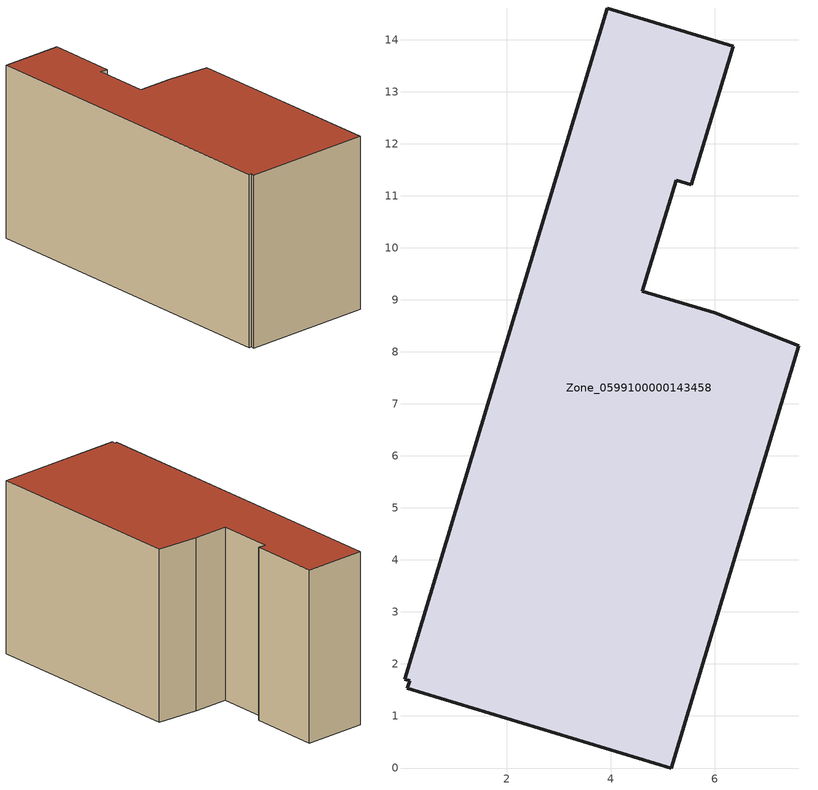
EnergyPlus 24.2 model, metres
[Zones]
Zone_0599100000143458
 floor ground (C_G): 0.09,1.53 0.13,1.68 0.04,1.7 3.93,14.61 6.36,13.87 5.55,11.21 5.26,11.3 4.61,9.17 6,8.75 7.61,8.12 5.16,0 z0
 wall outside (C_F): 6.36,13.87 3.93,14.61 0.04,1.7 0.13,1.68 0.09,1.53 5.16,0 7.61,8.12 6,8.75 4.61,9.17 5.26,11.3 5.55,11.21 6.36,13.87 z0:7.02
 roof outside (C_R): 0.13,1.68 0.09,1.53 5.16,0 7.61,8.12 6,8.75 4.61,9.17 5.26,11.3 5.55,11.21 6.36,13.87 3.93,14.61 0.04,1.7 z7.02
[BUILDING]
Pand.0599100000143458: North Axis=0; Terrain=City; Loads Convergence Tolerance Value=0.04; Temperature Convergence Tolerance Value=0.4; Solar Distribution=FullExterior; Maximum Number of Warmup Days=25; Minimum Number of Warmup Days=1
[Site:Location]
Rotterdam.The.Hague.AP_ZH_NLD Design_Conditions: Latitude=51.96; Longitude=4.45; Time Zone=1; Elevation=-4.5
[SITE:GROUNDTEMPERATURE:BUILDINGSURFACE]
18, 18, 18, 18, 18, 18, 18, 18, 18, 18, 18, 18
[MATERIAL] Thermal Absorptance=0.9; Solar Absorptance=0.7; Visible Absorptance=0.7
Name | Roughness | Thickness | Conductivity | Density | Specific Heat
G.TI.1975-1991 | MediumSmooth | 0.15 | 0.288461 | 540 | 1210
F.TI.1975-1991 | Rough | 0.3 | 0.230769 | 1920 | 840
R.TI.1975-1991 | MediumRough | 0.2 | 0.153846 | 1500 | 1000
[CONSTRUCTION]
C_G: G.TI.1975-1991
C_F: F.TI.1975-1991
C_R: R.TI.1975-1991
[ZONE]
Zone_0599100000143458: Type=1; Multiplier=1; Ceiling Height=Autocalculate; Volume=Autocalculate; Floor Area=autocalculate; Part of Total Floor Area=Yes
[ZONEINFILTRATION:DESIGNFLOWRATE]
Infil_Zone_0599100000143458: Zone or ZoneList or Space or SpaceList=Zone_0599100000143458; Schedule=AlwaysOn; Design Flow Rate Calculation Method=Flow/Area; Flow Rate per Floor Area=0.003; Constant Term Coefficient=1; Temperature Term Coefficient=0; Velocity Term Coefficient=0; Velocity Squared Term Coefficient=0
[HVACTEMPLATE:ZONE:IDEALLOADSAIRSYSTEM]
Zone_0599100000143458: Maximum Heating Supply Air Temperature=50; Minimum Cooling Supply Air Temperature=13; Maximum Heating Supply Air Humidity Ratio=0.0156; Minimum Cooling Supply Air Humidity Ratio=0.0077; Heating Limit=NoLimit; Cooling Limit=NoLimit; Dehumidification Control Type=ConstantSensibleHeatRatio; Cooling Sensible Heat Ratio=0.7; Dehumidification Setpoint=60; Humidification Control Type=None; Humidification Setpoint=30; Outdoor Air Method=None; Outdoor Air Flow Rate per Person=0.00944; Outdoor Air Flow Rate per Zone Floor Area=0; Outdoor Air Flow Rate per Zone=0; Demand Controlled Ventilation Type=None; Outdoor Air Economizer Type=NoEconomizer; Heat Recovery Type=None; Sensible Heat Recovery Effectiveness=0.7; Latent Heat Recovery Effectiveness=0.65
[ZONECONTROL:THERMOSTAT]
ThermostatControl_Zone_0599100000143458: Zone or ZoneList=Zone_0599100000143458; Control Type Schedule=DualSetpointControlType; Control 1=Thermostat_Zone_0599100000143458; Temperature Difference Between Cutout And Setpoint=0
[THERMOSTATSETPOINT:DUALSETPOINT]
Thermostat_Zone_0599100000143458: Heating Setpoint Temperature Schedule=HeatingSetpoint_Zone_0599100000143458; Cooling Setpoint Temperature Schedule=CoolingSetpoint_Zone_0599100000143458
[SCHEDULE:COMPACT]
HeatingSetpoint_Zone_0599100000143458: Through: 12/31, For: AllDays, Until: 24:00, 21
CoolingSetpoint_Zone_0599100000143458: Through: 12/31, For: AllDays, Until: 24:00, 24
DualSetpointControlType: Through: 12/31, For: AllDays, Until: 24:00, 4
AlwaysOn: Through: 12/31, For: AllDays, Until: 24:00, 1
